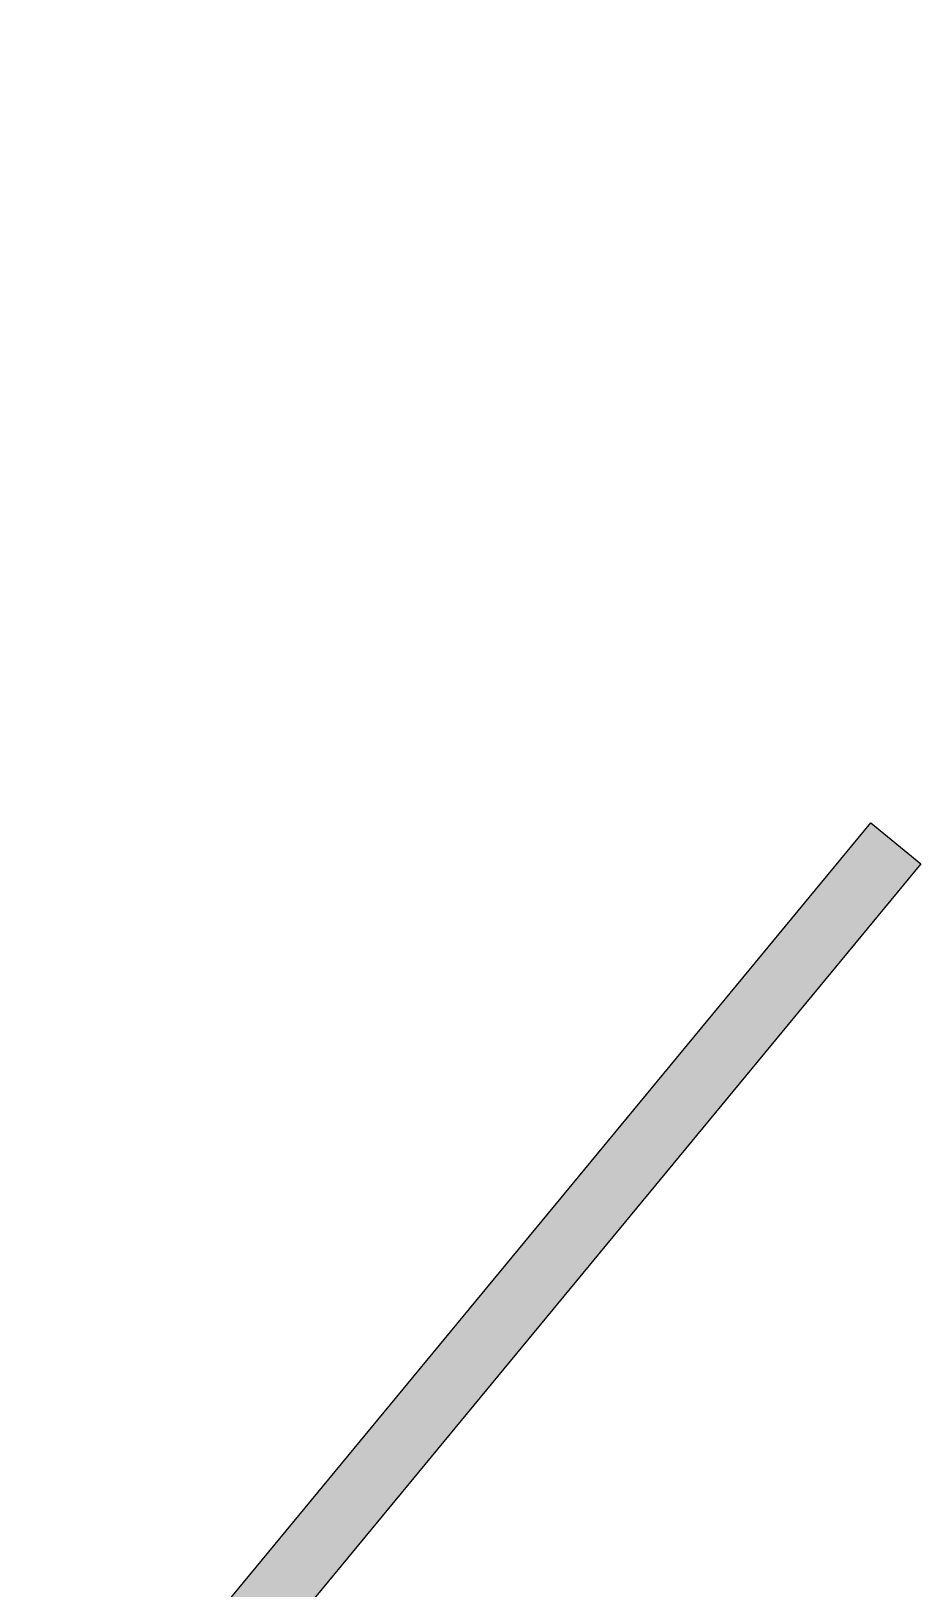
# Model space of a CAD drawing. Header units: millimetres. Extents: x 11689832 to 11802583, y 1023459 to 1173251.
# Drawn here: x 11731845 to 11735974, y 1118304 to 1125534 of the extents above; entities that cross this region are included whole.
import ezdxf

# ---------------------------------------------------------------- set-up
doc = ezdxf.new("R2010")
doc.units = ezdxf.units.MM
doc.header["$MEASUREMENT"] = 0
doc.layers.add('KT-Net cot vach', color=6, linetype='CONTINUOUS')
doc.layers.add('KT-Vat lieu', color=250, linetype='CONTINUOUS', lineweight=9)

msp = doc.modelspace()

# ---------------------------------------------------------------- hatches: boundary and pattern name
at = {"layer": 'KT-Vat lieu'}
h = msp.add_hatch(dxfattribs=at)
h.set_pattern_fill('BTCT', color=256, scale=40, angle=45)
h.set_pattern_definition([(94.99999999999984, (11806756.15173641, 1015288.920659328), (220.6207996688883, 185.122831524787), [29.99999999999999, -329.9999999999999]), (40.00000000000002, (11806756.15173641, 1015288.920659328), (-251.9968669563544, 173.5072598392109), [24, -264]), (145.4514, (11806774.53680122, 1015304.347562719), (-31.37578744777068, 358.6301128797879), [25.496076, -280.4568448]), (91.18419999999917, (11806699.58319392, 1015345.489201823), (348.6772000364789, 255.0455060785893), [44.99999999999994, -494.9999999999995]), (141.6356, (11806728.63964048, 1015366.742975652), (-11.15960598922027, 539.8846757617431), [38.2441152, -420.6852]), (36.18420000000004, (11806699.58319392, 1015345.489201823), (-11.16002754930105, 539.8846671660984), [36, -396]), (66, (11806742.00960079, 1015359.631337447), (282.708628845721, 54.95299058710798), [29.99999999999977, -329.9999999999962]), (11.00000000000003, (11806742.00960079, 1015359.631337447), (-136.2834372247816, 273.9233741595065), [24, -264]), (116.4514, (11806765.56865614, 1015364.210738304), (146.4254468053138, 328.8762478957721), [25.496076, -280.4568448]), (82.50000000000001, (11806756.15173641, 1015288.920659328), (-90.71727412253608, 97.5959270450189), [0, -260.7999999999962, 0, -267.9999999999962, 0, -264.9999999999962]), (52.49999999999999, (11806756.15173641, 1015288.920659328), (-37.14917688098404, 185.9637799601454), [0, -152.8, 0, -254.8, 0, -101]), (12.5, (11806693.07781153, 1015225.846734446), (157.3672669276824, 144.6083047259443), [0, -100, 0, -312, 0, -414]), (2.499999999999997, (11806664.79354028, 1015197.562463199), (136.6359932793865, 193.2639227495796), [0, -130, 0, -207.2, 0, -294]), (90, (11806756.15173641, 1015288.920659328), (-150, 0), []), (90, (11806806.15173633, 1015338.920659244), (-150, 0), [])])
h.paths.add_polyline_path([(11725813.04669474, 1121889.083891458), (11726004.07687109, 1122120.400787153), (11725078.80942641, 1122884.521348214), (11724887.77926493, 1122653.204470515)], flags=17)
h.paths.add_polyline_path([(11735360.4755549, 1121396.916496376), (11735591.79240634, 1121205.886356708), (11735973.85268637, 1121668.52005892), (11735742.53583496, 1121859.550198564)])
h.paths.add_polyline_path([(11735591.79240634, 1121205.886356709), (11735360.47555484, 1121396.91649642), (11730263.15461477, 1115224.611808142), (11728142.75014312, 1116975.721421821), (11731743.66819487, 1121336.043967796), (11731011.16483203, 1121940.97274378), (11730851.97304891, 1121748.208701003), (11731391.7123687, 1121302.471708338), (11729608.76448361, 1119143.514531314), (11727604.01841031, 1120799.109042721), (11729386.96632373, 1122958.066252557), (11729849.60002643, 1122576.005973112), (11730008.79180955, 1122768.770015889), (11728659.44350937, 1123883.112498133), (11729041.50378901, 1124345.746200671), (11728810.18693766, 1124536.776340394), (11728300.77323154, 1123919.931403626), (11726141.81595234, 1125702.87937435), (11727956.60227974, 1127900.389462112), (11730115.55955897, 1126117.441491375), (11729637.98420974, 1125539.149362947), (11729869.30106109, 1125348.119223224), (11730537.90655002, 1126157.728203025), (11727260.91782368, 1128863.988514861), (11727069.88768396, 1128632.671663513), (11727725.28542839, 1128091.419601835), (11725910.49910099, 1125893.909514061), (11725255.1013563, 1126435.161575917), (11723249.284889, 1124006.334636968), (11723885.40624242, 1123481.001742647), (11724076.43639117, 1123712.318604921), (11723671.63188333, 1124046.621352393), (11725327.22642752, 1126051.367397466), (11729066.84890913, 1122963.046867626), (11727411.25436487, 1120958.300822609), (11727006.44990633, 1121292.603530446), (11726815.41971725, 1121061.286619327), (11729417.73426215, 1118912.197574505), (11727790.79432162, 1116942.149158328), (11730335.27968319, 1114840.817625578)])

# ---------------------------------------------------------------- linework, layer by layer
at = {"layer": 'KT-Net cot vach'}
msp.add_lwpolyline([(11726141.81595234, 1125702.87937435), (11728300.77323154, 1123919.931403626), (11728810.18693766, 1124536.776340394), (11729041.50378901, 1124345.746200671), (11728659.44350937, 1123883.112498133), (11730008.79180955, 1122768.770015889), (11729849.60002643, 1122576.005973112), (11729386.96632373, 1122958.066252557), (11727604.01841031, 1120799.109042721), (11729608.76448361, 1119143.514531314), (11731391.7123687, 1121302.471708338), (11730851.97304891, 1121748.208701003), (11731011.16483203, 1121940.97274378), (11731743.66819487, 1121336.043967796), (11728142.75014539, 1116975.721422825), (11730263.15461331, 1115224.611806468), (11735742.53583496, 1121859.550198564), (11735973.85268637, 1121668.52005892), (11730335.27968149, 1114840.817623519), (11727790.79432444, 1116942.149159465), (11729417.73426215, 1118912.197574505), (11726815.41971725, 1121061.286619327)], dxfattribs=at)

doc.saveas('drawing.dxf')
